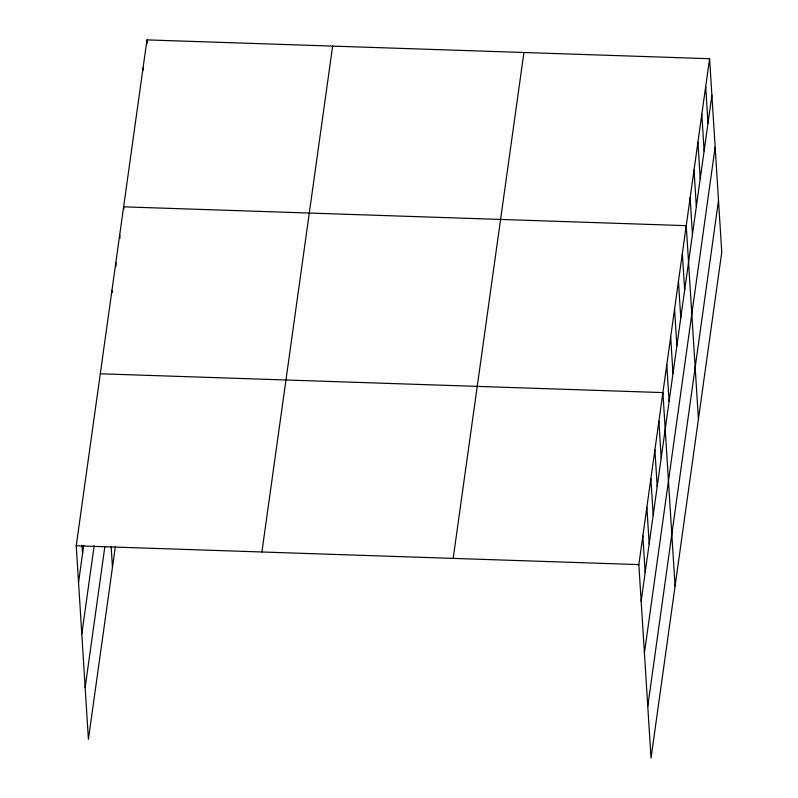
<?xml version="1.0" encoding="UTF-8"?>
<svg xmlns="http://www.w3.org/2000/svg" width="798" height="798" viewBox="0 0 798 798"><rect width="100%" height="100%" fill="white"/><g stroke="black" fill="none" stroke-linecap="round" stroke-linejoin="round"><path stroke-width="1.2" d="M115.341 546.72L88.408 739.287L76.239 545.782L146.972 39.9L709.592 58.713L721.761 252.218L651.028 758.1L638.849 564.605L709.592 58.713M78.543 582.42L83.72 545.393M81.795 634.181L94.154 545.792M85.157 687.517L104.867 546.57M261.904 551.997L332.636 46.114M453.184 558.391L523.927 52.508M641.153 601.233L711.896 95.351M644.415 653.003L715.148 147.111M647.767 706.33L718.509 200.448M100.289 373.783L662.899 392.596L675.078 586.101M76.239 545.782L638.849 564.605M705.701 86.543L708.006 123.171M701.811 114.363L704.115 151.002M697.921 142.184L700.225 178.822M694.031 170.014L696.335 206.642M690.14 197.834L692.445 234.472M698.42 419.159L686.25 225.654L123.63 206.842L123.79 209.285M682.36 253.485L684.664 290.113M678.46 281.305L680.774 317.943M674.569 309.125L676.874 345.763M670.679 336.956L672.983 373.584M666.789 364.776L669.093 401.414M658.889 421.264L661.203 457.902M654.889 449.932L657.193 486.571M650.879 478.601L653.183 515.229M646.869 507.269L649.173 543.897M642.859 535.937L645.163 572.565M146.972 39.9L147.201 43.561M143.081 67.72L143.241 70.164M119.74 234.662L119.969 238.333M115.85 262.492L116.079 266.153M111.959 290.312L112.109 292.756M111.141 546.331L112.458 567.278M82.014 545.204L82.553 553.752"/></g></svg>
